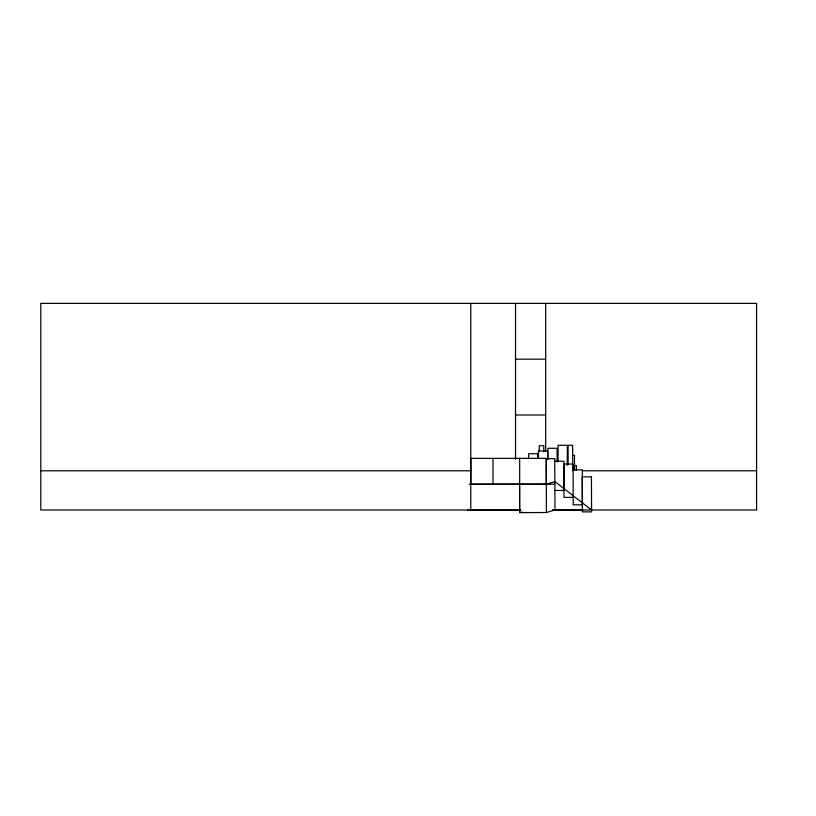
<?xml version="1.0" encoding="UTF-8"?>
<svg xmlns="http://www.w3.org/2000/svg" width="816" height="816" viewBox="0 0 816 816"><rect width="100%" height="100%" fill="white"/><g stroke="black" fill="none" stroke-linecap="round" stroke-linejoin="round"><path stroke-width="1.22" d="M493.027 484.174L493.027 458.357M519.67 484.174L519.67 458.357M469.139 484.276L546.302 484.174L546.302 458.357L470.812 458.357L470.812 484.174L554.829 484.174M528.635 458.745L528.656 453.737L537.866 453.737L537.846 458.745M538.397 458.49L538.427 450.973L547.638 450.973L547.607 458.49M547.903 459.551L547.944 448.28L557.165 448.28L557.114 462.05M558.073 461.55L558.124 445.271L567.344 445.271L567.263 465.304M546.302 484.174L554.89 481.624L591.59 509.969M546.404 512.509L554.992 509.959L554.737 458.643L546.21 458.643L546.404 512.509L519.69 512.621L519.588 484.276L519.588 510.275M519.69 512.621L521.954 511.989M552.493 509.969L554.992 509.959M565.355 510.082L582.848 510.01M515.539 359.183L545.669 359.183M515.539 414.987L545.669 414.987M572.577 455.328L574.474 455.328L574.535 469.914M554.819 461.254L564.029 461.254L564.131 490.477L554.921 490.477M573.097 469.822L582.308 469.822L582.44 504.839L573.23 504.839L573.077 464.039L563.866 464.039L563.989 497.393L573.199 497.393M40.8 470.801L470.771 470.801M582.522 470.801L756.595 470.801M552.534 509.98L756.595 510.01L756.595 303.379L40.8 303.379L40.8 510.01L520.608 510.01L515.539 510.01M553.136 509.99L568.171 509.98M467.874 510.275L520.588 510.275M553.37 510.275L567.242 510.275M576.433 470.506L576.412 465.65L574.403 465.65L574.423 470.506M572.699 470.801L572.608 445.271L568.079 445.271L568.15 464.722M543.793 451.778L543.762 445.699L539.243 445.699L539.264 451.778M545.669 303.379L545.669 451.768M515.539 303.379L515.539 459.388M470.771 303.379L470.771 510.01M591.437 476.87L582.226 476.87L582.349 511.877L591.569 511.877L591.437 476.87"/></g></svg>
